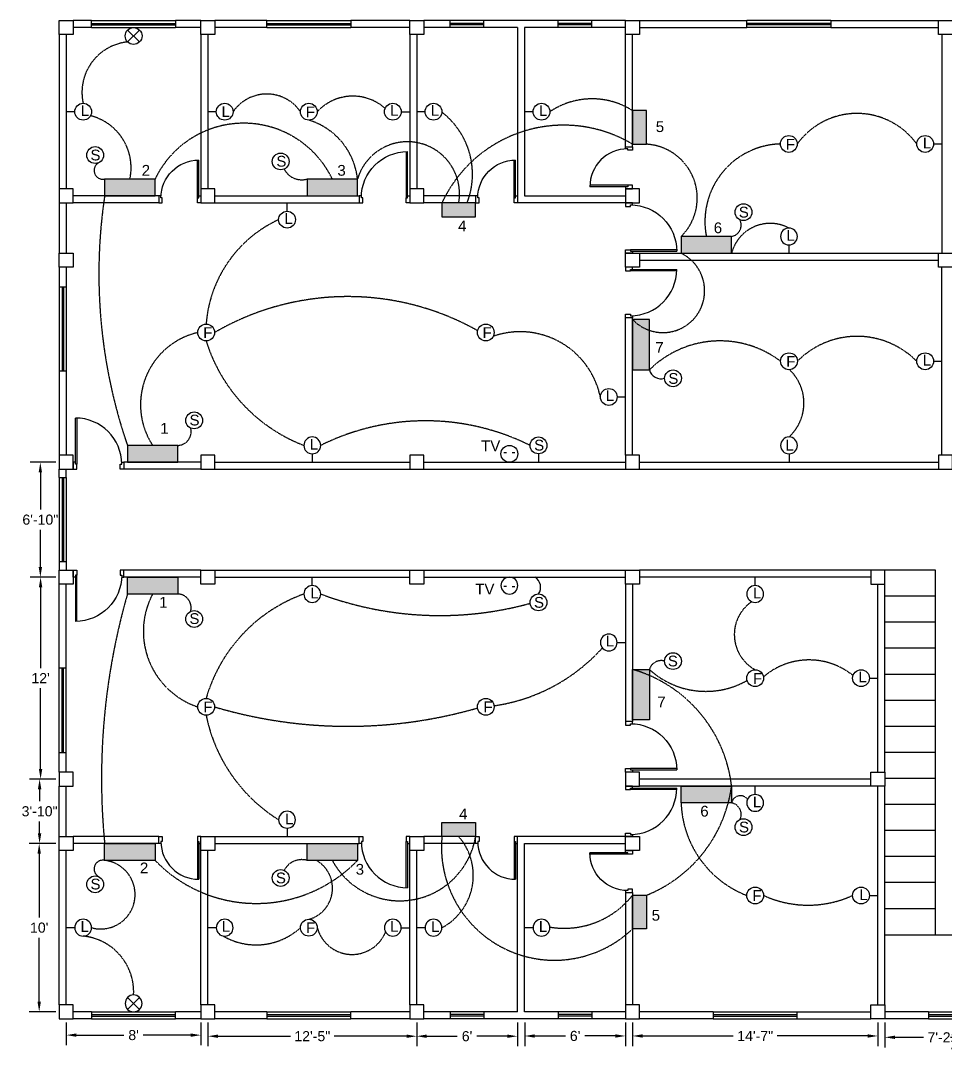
# Model space of a CAD drawing. Header units: inches. Extents: x 54 to 3987, y 39 to 773.
# Drawn here: x 1421 to 2081, y 40 to 773 of the extents above; entities that cross this region are included whole.
import ezdxf

# ---------------------------------------------------------------- set-up
doc = ezdxf.new("R2010")
doc.units = ezdxf.units.IN
doc.header["$MEASUREMENT"] = 0
doc.header["$PDMODE"] = 3
doc.linetypes.add('DASHED2', pattern=[0.375, 0.25, -0.125])
for name, color, linetype, true_color in [('Cable 1', 7, 'DASHED2', 0x00005c), ('Cable 2', 7, 'DASHED2', 0x6b0000), ('Door', 7, 'Continuous', 0x42254b), ('Window', 7, 'Continuous', 0x700000)]:
    doc.layers.add(name, color=color, linetype=linetype, true_color=true_color)
for name, color, linetype in [('Column', 104, 'Continuous'), ('Conduit', 7, 'Continuous'), ('Stair', 7, 'Continuous'), ('Wall', 7, 'Continuous')]:
    doc.layers.add(name, color=color, linetype=linetype)
doc.styles.add('Annotative', font='arial.ttf')
doc.styles.get("Standard").update_dxf_attribs({"font": 'arial.ttf'})
doc.dimstyles.new('Annotative', dxfattribs={"dimscale": 0, "dimtxt": 0.18, "dimasz": 0.18, "dimexe": 0.18, "dimexo": 0.0625, "dimgap": 0.09, "dimtad": 0, "dimtih": 1, "dimtoh": 1, "dimdec": 1, "dimzin": 0, "dimdsep": 46, "dimlunit": 4, "dimtxsty": 'Standard', "dimcen": 0.09, "dimadec": 0, "dimazin": 0, "dimtfac": 1, "dimtdec": 1, "dimtofl": 0, "dimtmove": 0, "dimatfit": 3, "dimfxl": 1, "dimtolj": 1, "dimtzin": 0, "dimarcsym": 0})

# ---------------------------------------------------------------- blocks, each defined once
blk = doc.blocks.new('36 inch Door')
for p, q in [((-3.5, 1.5), (-36.5, 1.5)), ((-36.48, 2.5), (-3.5, 2.5))]:
    blk.add_line(p, q)
for points in [[(0, 36), (0, 33.5), (-3.5, 33.5), (-3.5, 34.5), (-5, 34.5), (-5, 36), (0, 36)], [(0, 0), (0, 2.5), (-3.5, 2.5), (-3.5, 1.5), (-5, 1.5), (-5, 0), (0, 0)]]:
    blk.add_lwpolyline(points, close=True)
blk.add_arc((-3.5, 1.5), 33, 90, 180)
blk = doc.blocks.new('5 ft window')
for p, q in [((0, 5), (-60, 5)), ((-60, 0), (-60, 5)), ((0, 3), (-60, 3)), ((0, 2), (-60, 2)), ((0, 0), (-60, 0)), ((0, 5), (0, 0))]:
    blk.add_line(p, q)
blk = doc.blocks.new('30 inch Door')
for p, q in [((-3.5, 1.5), (-30.5, 1.5)), ((-3.5, 2.5), (-30.48, 2.5))]:
    blk.add_line(p, q)
for points in [[(0, 30), (0, 27.5), (-3.5, 27.5), (-3.5, 28.5), (-5, 28.5), (-5, 30), (0, 30)], [(0, 0), (0, 2.5), (-3.5, 2.5), (-3.5, 1.5), (-5, 1.5), (-5, 0), (0, 0)]]:
    blk.add_lwpolyline(points, close=True)
blk.add_arc((-3.5, 1.5), 27, 90, 180)
blk = doc.blocks.new('Toilet Window')
for p, q in [((0, 5), (24, 5)), ((0, 5), (0, 0)), ((0, 3), (24, 3)), ((0, 2), (24, 2)), ((0, 0), (24, 0)), ((24, 5), (24, 0))]:
    blk.add_line(p, q)
blk = doc.blocks.new('Switch board')
blk.add_lwpolyline([(-18, 0), (18, 0), (18, 12), (-18, 12)], close=True)
blk = doc.blocks.new('light')
blk.add_line((0, -6), (0, 0))
blk.add_circle((0, -12), 6)
blk = doc.blocks.new('TV Antenna')
for p, q in [((-4, 5.23), (-2, 5.23)), ((2, 5.38), (4, 5.38))]:
    blk.add_line(p, q)
blk.add_circle((0, 6), 6)
blk = doc.blocks.new('Exhaust fan 12 inch')
for p, q in [((-4.24, 4.24), (4.24, -4.24)), ((-4.24, -4.24), (4.24, 4.24))]:
    blk.add_line(p, q)
blk.add_circle((0, 0), 6)
blk = doc.blocks.new('*D30')
at = {"color": 0, "lineweight": -2}
for p, q in [((1446.13, 186.43), (1427.08, 186.43)), ((1434.28, 179.23), (1434.28, 133.7)), ((1434.28, 73.63), (1434.28, 119.15)), ((1446.13, 66.43), (1427.08, 66.43))]:
    blk.add_line(p, q, dxfattribs=at)
at = {"color": 0}
for points in [[(1433.08, 179.23), (1435.48, 179.23), (1434.28, 186.43)], [(1433.08, 73.63), (1435.48, 73.63), (1434.28, 66.43)]]:
    blk.add_solid(points, dxfattribs=at)
at = {"layer": 'Defpoints', "color": 0}
for p in [(1434.28, 186.43), (1448.63, 186.43), (1448.63, 66.43)]:
    blk.add_point(p, dxfattribs=at)
at = {"color": 0, "insert": (1434.28, 126.43), "char_height": 7.2, "attachment_point": 5}
blk.add_mtext("\\A1;10'", dxfattribs=at)
blk = doc.blocks.new('*D31')
at = {"color": 0, "lineweight": -2}
for p, q in [((1446.13, 232.43), (1427.37, 232.43)), ((1434.57, 225.23), (1434.57, 216.7)), ((1434.57, 193.63), (1434.57, 202.15)), ((1446.13, 186.43), (1427.37, 186.43))]:
    blk.add_line(p, q, dxfattribs=at)
at = {"color": 0}
for points in [[(1433.37, 225.23), (1435.77, 225.23), (1434.57, 232.43)], [(1433.37, 193.63), (1435.77, 193.63), (1434.57, 186.43)]]:
    blk.add_solid(points, dxfattribs=at)
at = {"layer": 'Defpoints', "color": 0}
for p in [(1434.57, 232.43), (1448.63, 232.43), (1448.63, 186.43)]:
    blk.add_point(p, dxfattribs=at)
at = {"color": 0, "insert": (1434.57, 209.43), "char_height": 7.2, "attachment_point": 5}
blk.add_mtext('\\A1;3\'-10"', dxfattribs=at)
blk = doc.blocks.new('*D32')
at = {"color": 0, "lineweight": -2}
for p, q in [((1446.13, 376.43), (1428.07, 376.43)), ((1435.27, 369.23), (1435.27, 311.64)), ((1435.27, 239.63), (1435.27, 297.21)), ((1446.13, 232.43), (1428.07, 232.43))]:
    blk.add_line(p, q, dxfattribs=at)
at = {"color": 0}
for points in [[(1434.07, 369.23), (1436.47, 369.23), (1435.27, 376.43)], [(1434.07, 239.63), (1436.47, 239.63), (1435.27, 232.43)]]:
    blk.add_solid(points, dxfattribs=at)
at = {"layer": 'Defpoints', "color": 0}
for p in [(1435.27, 376.43), (1448.63, 376.43), (1448.63, 232.43)]:
    blk.add_point(p, dxfattribs=at)
at = {"color": 0, "insert": (1435.27, 304.43), "char_height": 7.2, "attachment_point": 5}
blk.add_mtext("\\A1;12'", dxfattribs=at)
blk = doc.blocks.new('*D33')
at = {"color": 0, "lineweight": -2}
for p, q in [((1446.13, 458.43), (1427.9, 458.43)), ((1435.1, 451.23), (1435.1, 424.7)), ((1435.1, 383.63), (1435.1, 410.15)), ((1446.13, 376.43), (1427.9, 376.43))]:
    blk.add_line(p, q, dxfattribs=at)
at = {"color": 0}
for points in [[(1433.9, 451.23), (1436.3, 451.23), (1435.1, 458.43)], [(1433.9, 383.63), (1436.3, 383.63), (1435.1, 376.43)]]:
    blk.add_solid(points, dxfattribs=at)
at = {"layer": 'Defpoints', "color": 0}
for p in [(1435.1, 458.43), (1448.63, 458.43), (1448.63, 376.43)]:
    blk.add_point(p, dxfattribs=at)
at = {"color": 0, "insert": (1435.1, 417.43), "char_height": 7.2, "attachment_point": 5}
blk.add_mtext('\\A1;6\'-10"', dxfattribs=at)
blk = doc.blocks.new('*D35')
at = {"color": 0, "lineweight": -2}
for p, q in [((1453.63, 58.93), (1453.63, 42.61)), ((1549.63, 58.93), (1549.63, 42.61)), ((1460.83, 49.81), (1494.71, 49.81)), ((1542.43, 49.81), (1508.55, 49.81))]:
    blk.add_line(p, q, dxfattribs=at)
at = {"color": 0}
for points in [[(1460.83, 51.01), (1460.83, 48.61), (1453.63, 49.81)], [(1542.43, 51.01), (1542.43, 48.61), (1549.63, 49.81)]]:
    blk.add_solid(points, dxfattribs=at)
at = {"layer": 'Defpoints', "color": 0}
for p in [(1453.63, 61.43), (1549.63, 61.43), (1549.63, 49.81)]:
    blk.add_point(p, dxfattribs=at)
at = {"color": 0, "insert": (1501.63, 49.81), "char_height": 7.2, "attachment_point": 5}
blk.add_mtext("\\A1;8'", dxfattribs=at)
blk = doc.blocks.new('*D36')
at = {"color": 0, "lineweight": -2}
for p, q in [((1554.63, 58.93), (1554.63, 41.83)), ((1703.63, 58.93), (1703.63, 41.83)), ((1561.83, 49.03), (1613.5, 49.03)), ((1696.43, 49.03), (1644.76, 49.03))]:
    blk.add_line(p, q, dxfattribs=at)
at = {"color": 0}
for points in [[(1561.83, 50.23), (1561.83, 47.83), (1554.63, 49.03)], [(1696.43, 50.23), (1696.43, 47.83), (1703.63, 49.03)]]:
    blk.add_solid(points, dxfattribs=at)
at = {"layer": 'Defpoints', "color": 0}
for p in [(1554.63, 61.43), (1703.63, 61.43), (1703.63, 49.03)]:
    blk.add_point(p, dxfattribs=at)
at = {"color": 0, "insert": (1629.13, 49.03), "char_height": 7.2, "attachment_point": 5}
blk.add_mtext('\\A1;12\'-5"', dxfattribs=at)
blk = doc.blocks.new('*D39')
at = {"color": 0, "lineweight": -2}
for p, q in [((1857.63, 58.93), (1857.63, 42.01)), ((2032.63, 58.93), (2032.63, 42.01)), ((1864.83, 49.21), (1929.5, 49.21)), ((2025.43, 49.21), (1960.76, 49.21))]:
    blk.add_line(p, q, dxfattribs=at)
at = {"color": 0}
for points in [[(1864.83, 50.41), (1864.83, 48.01), (1857.63, 49.21)], [(2025.43, 50.41), (2025.43, 48.01), (2032.63, 49.21)]]:
    blk.add_solid(points, dxfattribs=at)
at = {"layer": 'Defpoints', "color": 0}
for p in [(1857.63, 61.43), (2032.63, 61.43), (2032.63, 49.21)]:
    blk.add_point(p, dxfattribs=at)
at = {"color": 0, "insert": (1945.13, 49.21), "char_height": 7.2, "attachment_point": 5}
blk.add_mtext('\\A1;14\'-7"', dxfattribs=at)
blk = doc.blocks.new('*D40')
at = {"color": 0, "lineweight": -2}
for p, q in [((2037.63, 58.93), (2037.63, 41.05)), ((2124.03, 58.93), (2124.03, 41.05)), ((2044.83, 48.25), (2065.07, 48.25)), ((2116.83, 48.25), (2096.6, 48.25))]:
    blk.add_line(p, q, dxfattribs=at)
at = {"color": 0}
for points in [[(2044.83, 49.45), (2044.83, 47.05), (2037.63, 48.25)], [(2116.83, 49.45), (2116.83, 47.05), (2124.03, 48.25)]]:
    blk.add_solid(points, dxfattribs=at)
at = {"layer": 'Defpoints', "color": 0}
for p in [(2037.63, 61.43), (2124.03, 61.43), (2124.03, 48.25)]:
    blk.add_point(p, dxfattribs=at)
at = {"color": 0, "insert": (2080.83, 48.25), "char_height": 7.2, "attachment_point": 5}
blk.add_mtext('\\A1;7\'-2{\\H1.000000x;\\S1/2;}"', dxfattribs=at)
blk = doc.blocks.new('*D45')
at = {"color": 0, "lineweight": -2}
for p, q in [((1780.66, 58.93), (1780.66, 42)), ((1852.63, 58.93), (1852.63, 42)), ((1787.86, 49.2), (1809.71, 49.2)), ((1845.43, 49.2), (1823.58, 49.2))]:
    blk.add_line(p, q, dxfattribs=at)
at = {"color": 0}
for points in [[(1787.86, 50.4), (1787.86, 48), (1780.66, 49.2)], [(1845.43, 50.4), (1845.43, 48), (1852.63, 49.2)]]:
    blk.add_solid(points, dxfattribs=at)
at = {"layer": 'Defpoints', "color": 0}
for p in [(1780.66, 61.43), (1852.63, 61.43), (1852.63, 49.2)]:
    blk.add_point(p, dxfattribs=at)
at = {"color": 0, "insert": (1816.65, 49.2), "char_height": 7.2, "attachment_point": 5}
blk.add_mtext("\\A1;6'", dxfattribs=at)
blk = doc.blocks.new('*D46')
at = {"color": 0, "lineweight": -2}
for p, q in [((1703.63, 58.93), (1703.63, 41.82)), ((1775.44, 58.93), (1775.44, 41.82)), ((1710.83, 49.02), (1732.6, 49.02)), ((1768.24, 49.02), (1746.47, 49.02))]:
    blk.add_line(p, q, dxfattribs=at)
at = {"color": 0}
for points in [[(1710.83, 50.22), (1710.83, 47.82), (1703.63, 49.02)], [(1768.24, 50.22), (1768.24, 47.82), (1775.44, 49.02)]]:
    blk.add_solid(points, dxfattribs=at)
at = {"layer": 'Defpoints', "color": 0}
for p in [(1703.63, 61.43), (1775.44, 61.43), (1703.63, 49.02)]:
    blk.add_point(p, dxfattribs=at)
at = {"color": 0, "insert": (1739.53, 49.02), "char_height": 7.2, "attachment_point": 5}
blk.add_mtext("\\A1;6'", dxfattribs=at)

msp = doc.modelspace()

# ---------------------------------------------------------------- hatches: boundary and pattern name
at = {"layer": 'Conduit'}
for points in [[(1857.63, 709.24), (1857.63, 685.24), (1867.63, 685.24), (1867.63, 709.24)], [(1516.98, 660.43), (1480.98, 660.43), (1480.98, 648.43), (1516.98, 648.43)], [(1661.39, 660.43), (1625.39, 660.43), (1625.39, 648.43), (1661.39, 648.43)], [(1745.63, 643.43), (1721.63, 643.43), (1721.63, 633.43), (1745.63, 633.43)], [(1928.27, 619.43), (1892.27, 619.43), (1892.27, 607.43), (1928.27, 607.43)], [(1857.63, 560.25), (1857.63, 524.25), (1869.63, 524.25), (1869.63, 560.25)], [(1533.23, 470.43), (1497.23, 470.43), (1497.23, 458.43), (1533.23, 458.43)], [(1533.23, 364.43), (1497.23, 364.43), (1497.23, 376.43), (1533.23, 376.43)], [(1857.63, 274.6), (1857.63, 310.6), (1869.63, 310.6), (1869.63, 274.6)], [(1928.27, 215.43), (1892.27, 215.43), (1892.27, 227.43), (1928.27, 227.43)], [(1745.63, 191.43), (1721.63, 191.43), (1721.63, 201.43), (1745.63, 201.43)], [(1516.98, 174.43), (1480.98, 174.43), (1480.98, 186.43), (1516.98, 186.43)], [(1661.39, 174.43), (1625.39, 174.43), (1625.39, 186.43), (1661.39, 186.43)], [(1857.63, 125.62), (1857.63, 149.62), (1867.63, 149.62), (1867.63, 125.62)]]:
    msp.add_hatch(color=252, dxfattribs=at).paths.add_polyline_path(points)

# ---------------------------------------------------------------- linework, layer by layer
at = {"layer": 'Cable 1'}
for centre, radius, start, end in [((1580.19, 630.12), 70.09, 25.62089, 154.37911), ((1612.3, 655.2), 49.36, 6.07288, 73.06634), ((1808.47, 603.05), 95.76, 59.11207, 155.06603), ((1697.01, 649.81), 37.17, 350.11218, 163.40451), ((1865.32, 646.85), 38.45, 314.4924, 86.55465), ((1854.07, 592.74), 377.22, 171.51136, 198.92067), ((1879.29, 580.65), 29.75, 223.27533, 64.14774), ((1559.44, 499.44), 52.88, 103.18209, 213.27971), ((1919.98, 473.3), 71.64, 52.88912, 134.65755), ((1956.44, 232.76), 477.71, 164.00147, 185.5665), ((1565.35, 337.77), 56.76, 151.99274, 251.54545), ((1830.67, 216.12), 98.25, 6.60725, 74.07422), ((1909.92, 354.86), 59.85, 227.69104, 299.47363), ((1831.21, 240.53), 97.94, 291.83128, 352.31146), ((1691.61, 200.36), 54.75, 208.27117, 350.6092), ((1801.88, 183.84), 80.61, 174.60208, 313.7531), ((1589.19, 244.06), 100.31, 223.96108, 316.03892), ((1620.59, 154.55), 22.95, 285.39677, 60.00929)]:
    msp.add_arc(centre, radius, start, end, dxfattribs=at)
at = {"layer": 'Cable 2'}
for centre, radius, start, end in [((1500.96, 722.19), 36.17, 95.66319, 192.39549), ((1596.66, 691.89), 29.16, 34.5332, 145.4668), ((1658.08, 684.93), 34.6, 48.28549, 137.2301), ((1828.75, 663.47), 54.12, 57.75241, 123.82189), ((1461.6, 668.44), 38.24, 347.90289, 75.94248), ((1687.61, 663.79), 55.8, 338.5979, 52.44427), ((2017.74, 654.62), 52.56, 35.8767, 144.1233), ((1964.59, 630.08), 55.36, 91.48653, 191.09822), ((1479.68, 666.54), 6.25, 117.14022, 282.0362), ((1621.56, 673.98), 14.09, 207.32564, 285.75022), ((1642.44, 550.29), 89.3, 114.69198, 175.73794), ((1926.82, 627.59), 8.29, 280.04128, 26.43156), ((1955.8, 600.34), 28.43, 61.93142, 165.56089), ((1654.38, 387.43), 189.1, 60.66235, 120.15927), ((1777.38, 492.98), 58.5, 11.83563, 109.08121), ((1665.18, 579.69), 117.08, 197.27451, 248.95347), ((2017.77, 488.35), 59.85, 44.67076, 135.32924), ((1947.12, 500.61), 32.76, 312.4379, 46.67465), ((1709.82, 319.88), 168.06, 63.61315, 116.38617), ((1532.9, 480.22), 9.8, 271.97298, 15.19263), ((1532.9, 354.63), 9.8, 344.80737, 88.02702), ((1660.9, 259.16), 111.84, 109.73918, 164.03284), ((1720.14, 592.39), 243.29, 249.54914, 285.3511), ((1958.69, 335.48), 28.48, 124.38277, 241.57758), ((1740.6, 411.91), 128.47, 278.15697, 318.01026), ((1878.08, 308.11), 8.81, 74.25206, 163.61902), ((1983.54, 267.52), 49.87, 50.99418, 130.63713), ((1654.56, 604.59), 334.49, 253.4686, 286.03245), ((1665.51, 300.59), 114.4, 191.42712, 238.14295), ((1934.55, 214.17), 6.4, 36.44394, 168.68176), ((1965.48, 217.77), 73.25, 181.83669, 248.917), ((1926.82, 207.27), 8.29, 333.56844, 79.95872), ((1701.77, 163.7), 42.23, 298.04795, 41.03223), ((1478.17, 150.07), 24.54, 254.53392, 86.47905), ((1479.68, 168.31), 6.25, 77.9638, 242.85978), ((1621.56, 160.87), 14.09, 74.24978, 152.67436), ((1808.91, 188.12), 62.1, 260.45459, 321.68087), ((1982.88, 218.68), 76.18, 245.36981, 294.63019), ((1589.04, 161.19), 47.01, 239.82128, 312.3077), ((1657.54, 133.08), 25.74, 194.97485, 338.06387), ((1461.72, 80.65), 39.97, 356.81719, 84.3854)]:
    msp.add_arc(centre, radius, start, end, dxfattribs=at)
at = {"layer": 'Column'}
for points in [[(1448.63, 773.43), (1458.63, 773.43), (1458.63, 763.43), (1448.63, 763.43)], [(1549.63, 773.43), (1559.63, 773.43), (1559.63, 763.43), (1549.63, 763.43)], [(1698.63, 773.43), (1708.63, 773.43), (1708.63, 763.43), (1698.63, 763.43)], [(1852.63, 773.43), (1862.63, 773.43), (1862.63, 763.43), (1852.63, 763.43)], [(2075.83, 773.43), (2085.83, 773.43), (2085.83, 763.43), (2075.83, 763.43)], [(1448.63, 643.43), (1458.63, 643.43), (1458.63, 653.43), (1448.63, 653.43)], [(1549.63, 643.43), (1559.63, 643.43), (1559.63, 653.43), (1549.63, 653.43)], [(1698.63, 643.43), (1708.63, 643.43), (1708.63, 653.43), (1698.63, 653.43)], [(1852.63, 643.43), (1862.63, 643.43), (1862.63, 653.43), (1852.63, 653.43)], [(1448.63, 607.43), (1458.63, 607.43), (1458.63, 597.43), (1448.63, 597.43)], [(1852.63, 607.43), (1862.63, 607.43), (1862.63, 597.43), (1852.63, 597.43)], [(2075.83, 607.43), (2085.83, 607.43), (2085.83, 597.43), (2075.83, 597.43)], [(1448.63, 453.43), (1458.63, 453.43), (1458.63, 463.43), (1448.63, 463.43)], [(1549.63, 453.43), (1559.63, 453.43), (1559.63, 463.43), (1549.63, 463.43)], [(1698.63, 453.43), (1708.63, 453.43), (1708.63, 463.43), (1698.63, 463.43)], [(1852.63, 453.43), (1862.63, 453.43), (1862.63, 463.43), (1852.63, 463.43)], [(2075.83, 453.43), (2085.83, 453.43), (2085.83, 463.43), (2075.83, 463.43)], [(1448.63, 381.43), (1458.63, 381.43), (1458.63, 371.43), (1448.63, 371.43)], [(1549.63, 381.43), (1559.63, 381.43), (1559.63, 371.43), (1549.63, 371.43)], [(1698.63, 381.43), (1708.63, 381.43), (1708.63, 371.43), (1698.63, 371.43)], [(1852.63, 381.43), (1862.63, 381.43), (1862.63, 371.43), (1852.63, 371.43)], [(2037.63, 381.43), (2027.63, 381.43), (2027.63, 371.43), (2037.63, 371.43)], [(1448.63, 227.43), (1458.63, 227.43), (1458.63, 237.43), (1448.63, 237.43)], [(1852.63, 227.43), (1862.63, 227.43), (1862.63, 237.43), (1852.63, 237.43)], [(2037.63, 227.43), (2027.63, 227.43), (2027.63, 237.43), (2037.63, 237.43)], [(1448.63, 191.43), (1458.63, 191.43), (1458.63, 181.43), (1448.63, 181.43)], [(1549.63, 191.43), (1559.63, 191.43), (1559.63, 181.43), (1549.63, 181.43)], [(1698.63, 191.43), (1708.63, 191.43), (1708.63, 181.43), (1698.63, 181.43)], [(1852.63, 191.43), (1862.63, 191.43), (1862.63, 181.43), (1852.63, 181.43)], [(1448.63, 61.43), (1458.63, 61.43), (1458.63, 71.43), (1448.63, 71.43)], [(1549.63, 61.43), (1559.63, 61.43), (1559.63, 71.43), (1549.63, 71.43)], [(1698.63, 61.43), (1708.63, 61.43), (1708.63, 71.43), (1698.63, 71.43)], [(1852.63, 61.43), (1862.63, 61.43), (1862.63, 71.43), (1852.63, 71.43)], [(2037.63, 61.43), (2027.63, 61.43), (2027.63, 71.43), (2037.63, 71.43)]]:
    msp.add_lwpolyline(points, close=True, dxfattribs=at)
at = {"layer": 'Conduit'}
msp.add_line((1790.51, 464.43), (1790.51, 458.43), dxfattribs=at)
for points in [[(1857.63, 709.24), (1857.63, 685.24), (1867.63, 685.24), (1867.63, 709.24)], [(1745.63, 643.43), (1721.63, 643.43), (1721.63, 633.43), (1745.63, 633.43)], [(1745.63, 191.43), (1721.63, 191.43), (1721.63, 201.43), (1745.63, 201.43)], [(1857.63, 125.62), (1857.63, 149.62), (1867.63, 149.62), (1867.63, 125.62)]]:
    msp.add_lwpolyline(points, close=True, dxfattribs=at)
for centre in [(1626.68, 708.43), (1969.16, 685.43), (1474.22, 677.5), (1606.55, 672.97), (1936.74, 636.73), (1553.38, 550.93), (1752.88, 550.93), (1969.21, 530.43), (1886.47, 518.26), (1544.86, 488.25), (1790.51, 470.43), (1790.51, 358.45), (1544.86, 346.61), (1886.47, 316.59), (1945.13, 304.43), (1553.38, 283.93), (1752.88, 283.93), (1936.74, 198.12), (1474.22, 157.35), (1606.55, 161.88), (1945.13, 149.43), (1626.68, 126.43)]:
    msp.add_circle(centre, 6, dxfattribs=at)
for centre, radius, start, end in [((1878.08, 526.74), 8.81, 196.38098, 285.74794), ((1783.71, 369.23), 8.32, 324.90203, 59.9525)]:
    msp.add_arc(centre, radius, start, end, dxfattribs=at)
at = {"layer": 'Stair'}
for p, q in [((2073.63, 381.43), (2037.63, 381.43)), ((2073.63, 121.43), (2073.63, 381.43)), ((2073.63, 362.85), (2037.63, 362.85)), ((2073.63, 344.28), (2037.63, 344.28)), ((2073.63, 325.71), (2037.63, 325.71)), ((2073.63, 307.14), (2037.63, 307.14)), ((2073.63, 288.57), (2037.63, 288.57)), ((2073.63, 270), (2037.63, 270)), ((2073.63, 251.43), (2037.63, 251.43)), ((2073.63, 232.85), (2037.63, 232.85)), ((2073.63, 214.28), (2037.63, 214.28)), ((2073.63, 195.71), (2037.63, 195.71)), ((2073.63, 177.14), (2037.63, 177.14)), ((2073.63, 158.57), (2037.63, 158.57)), ((2073.63, 140), (2037.63, 140)), ((2037.63, 121.43), (2124.03, 121.43))]:
    msp.add_line(p, q, dxfattribs=at)
at = {"layer": 'Wall'}
for p, q in [((1471.63, 773.43), (1458.63, 773.43)), ((1549.63, 773.43), (1531.63, 773.43)), ((1596.62, 773.43), (1559.63, 773.43)), ((1698.63, 773.43), (1656.62, 773.43)), ((1727.54, 773.43), (1708.63, 773.43)), ((1804.63, 773.43), (1751.54, 773.43)), ((1852.63, 773.43), (1828.63, 773.43)), ((1862.63, 773.43), (1939.13, 773.43)), ((1999.13, 773.43), (2075.83, 773.43)), ((1448.63, 763.43), (1448.63, 653.43)), ((1453.63, 763.43), (1453.63, 653.43)), ((1471.63, 768.43), (1458.63, 768.43)), ((1549.63, 768.43), (1531.63, 768.43)), ((1549.63, 763.43), (1549.63, 653.43)), ((1554.63, 763.43), (1554.63, 653.43)), ((1596.62, 768.43), (1559.63, 768.43)), ((1698.63, 768.43), (1656.62, 768.43)), ((1698.63, 763.43), (1698.63, 653.43)), ((1703.63, 763.43), (1703.63, 653.43)), ((1727.54, 768.43), (1708.63, 768.43)), ((1775.63, 768.43), (1751.54, 768.43)), ((1775.63, 768.43), (1775.63, 648.43)), ((1780.63, 768.43), (1780.63, 648.43)), ((1804.63, 768.43), (1780.63, 768.43)), ((1852.63, 768.43), (1828.63, 768.43)), ((1852.63, 683.43), (1852.63, 763.43)), ((1857.63, 683.43), (1857.63, 763.43)), ((1862.63, 768.43), (1939.13, 768.43)), ((1999.13, 768.43), (2075.83, 768.43)), ((2078.33, 763.43), (2078.33, 607.43)), ((1519.63, 648.43), (1458.63, 648.43)), ((1559.63, 648.43), (1662.63, 648.43)), ((1745.63, 648.43), (1708.63, 648.43)), ((1780.63, 648.43), (1852.63, 648.43)), ((1448.63, 643.43), (1448.63, 607.43)), ((1453.63, 643.43), (1453.63, 607.43)), ((1519.63, 643.43), (1458.63, 643.43)), ((1559.63, 643.43), (1662.63, 643.43)), ((1745.63, 643.43), (1708.63, 643.43)), ((1852.63, 643.43), (1775.63, 643.43)), ((1862.63, 607.43), (2075.63, 607.43)), ((1862.63, 602.43), (2075.63, 602.43)), ((1448.63, 597.43), (1448.63, 583.43)), ((1453.63, 597.43), (1453.63, 583.43)), ((2078.33, 463.43), (2078.33, 597.43)), ((1852.63, 463.43), (1852.63, 561.43)), ((1857.63, 463.43), (1857.63, 561.43)), ((1448.63, 523.43), (1448.63, 463.43)), ((1453.63, 523.43), (1453.63, 463.43)), ((1549.63, 458.43), (1494.63, 458.43)), ((1559.63, 458.43), (1698.63, 458.43)), ((1708.63, 458.43), (1852.63, 458.43)), ((1862.63, 458.43), (2075.83, 458.43)), ((1448.63, 447.43), (1448.63, 453.43)), ((1453.63, 447.43), (1453.63, 453.43)), ((1549.63, 453.43), (1494.63, 453.43)), ((1559.63, 453.43), (1698.63, 453.43)), ((1708.63, 453.43), (1852.63, 453.43)), ((1862.63, 453.43), (2075.83, 453.43)), ((1448.63, 387.43), (1448.63, 381.43)), ((1453.63, 387.43), (1453.63, 381.43)), ((1549.63, 381.43), (1494.63, 381.43)), ((1549.63, 376.43), (1494.63, 376.43)), ((1559.63, 381.43), (1698.63, 381.43)), ((1559.63, 376.43), (1698.63, 376.43)), ((1708.63, 381.43), (1852.63, 381.43)), ((1708.63, 376.43), (1852.63, 376.43)), ((2027.63, 381.43), (1862.63, 381.43)), ((2027.63, 376.43), (1862.63, 376.43)), ((1448.63, 311.43), (1448.63, 371.43)), ((1453.63, 311.43), (1453.63, 371.43)), ((1852.63, 371.43), (1852.63, 273.43)), ((1857.63, 371.43), (1857.63, 273.43)), ((2032.63, 237.43), (2032.63, 371.43)), ((2037.63, 237.43), (2037.63, 371.43)), ((1448.63, 237.43), (1448.63, 251.43)), ((1453.63, 237.43), (1453.63, 251.43)), ((2027.63, 232.43), (1862.63, 232.43)), ((1448.63, 191.43), (1448.63, 227.43)), ((1453.63, 191.43), (1453.63, 227.43)), ((2027.63, 227.43), (1862.63, 227.43)), ((2032.63, 71.43), (2032.63, 227.43)), ((2037.63, 71.43), (2037.63, 227.43)), ((1519.63, 191.43), (1458.63, 191.43)), ((1559.63, 191.43), (1662.63, 191.43)), ((1745.63, 191.43), (1708.63, 191.43)), ((1852.63, 191.43), (1775.63, 191.43)), ((1519.63, 186.43), (1458.63, 186.43)), ((1559.63, 186.43), (1662.63, 186.43)), ((1745.63, 186.43), (1708.63, 186.43)), ((1775.63, 66.43), (1775.63, 186.43)), ((1780.63, 66.43), (1780.63, 186.43)), ((1780.63, 186.43), (1852.63, 186.43)), ((1448.63, 71.43), (1448.63, 181.43)), ((1453.63, 71.43), (1453.63, 181.43)), ((1549.63, 71.43), (1549.63, 181.43)), ((1554.63, 71.43), (1554.63, 181.43)), ((1698.63, 71.43), (1698.63, 181.43)), ((1703.63, 71.43), (1703.63, 181.43)), ((1852.63, 151.43), (1852.63, 71.43)), ((1857.63, 151.43), (1857.63, 71.43)), ((1471.63, 66.43), (1458.63, 66.43)), ((1549.63, 66.43), (1531.63, 66.43)), ((1596.62, 66.43), (1559.63, 66.43)), ((1698.63, 66.43), (1656.62, 66.43)), ((1727.54, 66.43), (1708.63, 66.43)), ((1775.63, 66.43), (1751.54, 66.43)), ((1804.63, 66.43), (1780.63, 66.43)), ((1852.63, 66.43), (1828.63, 66.43)), ((1915.13, 66.43), (1862.63, 66.43)), ((1975.13, 66.43), (2027.63, 66.43)), ((2068.83, 66.43), (2037.63, 66.43)), ((1471.63, 61.43), (1458.63, 61.43)), ((1549.63, 61.43), (1531.63, 61.43)), ((1596.62, 61.43), (1559.63, 61.43)), ((1698.63, 61.43), (1656.62, 61.43)), ((1727.54, 61.43), (1708.63, 61.43)), ((1804.63, 61.43), (1751.54, 61.43)), ((1852.63, 61.43), (1828.63, 61.43)), ((1915.13, 61.43), (1862.63, 61.43)), ((1975.13, 61.43), (2027.63, 61.43)), ((2068.83, 61.43), (2037.63, 61.43))]:
    msp.add_line(p, q, dxfattribs=at)

# ---------------------------------------------------------------- block references
at = {"layer": 'Conduit'}
for name, p, rotation in [('Exhaust fan 12 inch', (1501.63, 762.43), 180), ('light', (1453.63, 708.43), 90.00000000000001), ('light', (1554.63, 708.43), 90.00000000000001), ('light', (1698.63, 708.43), 270), ('light', (1703.63, 708.43), 90.00000000000001), ('light', (1780.63, 708.43), 90.00000000000001), ('light', (2078.33, 685.43), 270), ('Switch board', (1498.98, 660.43), 180), ('Switch board', (1643.39, 660.43), 180), ('Switch board', (1910.27, 619.43), 180), ('Switch board', (1857.63, 542.25), 270), ('light', (2078.33, 530.43), 270), ('light', (1852.63, 504.97), 270), ('Switch board', (1515.23, 470.43), 180), ('TV Antenna', (1769.74, 470.43), 180), ('light', (2032.63, 304.43), 270), ('light', (2032.63, 149.43), 270)]:
    msp.add_blockref(name, p, dxfattribs=dict(at, rotation=rotation))
msp.add_blockref('light', (1611.13, 643.43), dxfattribs=at)
at = {"layer": 'Conduit', "xscale": -1}
for name, p, rotation in [('light', (1969.18, 607.43), 180), ('light', (1629.13, 458.43), 180), ('light', (1969.23, 458.43), 180), ('light', (1852.63, 329.88), 270), ('Switch board', (1857.63, 292.6), 270), ('light', (1611.13, 191.43), 180), ('light', (1453.63, 126.43), 90), ('light', (1554.63, 126.43), 90), ('light', (1698.63, 126.43), 270), ('light', (1703.63, 126.43), 90), ('light', (1780.63, 126.43), 90)]:
    msp.add_blockref(name, p, dxfattribs=dict(at, rotation=rotation))
for name, p in [('Switch board', (1515.23, 364.43)), ('light', (1629.13, 376.43)), ('TV Antenna', (1769.74, 364.43)), ('light', (1945.13, 376.43)), ('Switch board', (1910.27, 215.43)), ('light', (1945.13, 227.43)), ('Switch board', (1498.98, 174.43)), ('Switch board', (1643.39, 174.43)), ('Exhaust fan 12 inch', (1501.63, 72.43))]:
    msp.add_blockref(name, p, dxfattribs=at)
at = {"layer": 'Door'}
msp.add_blockref('30 inch Door', (1857.63, 653.43), dxfattribs=at)
at = {"layer": 'Door', "xscale": -1}
for name, p, rotation in [('36 inch Door', (1698.63, 643.43), 90), ('30 inch Door', (1549.63, 643.43), 90), ('30 inch Door', (1775.63, 643.43), 90), ('36 inch Door', (1458.63, 381.43), 270), ('30 inch Door', (1857.63, 181.43), 180)]:
    msp.add_blockref(name, p, dxfattribs=dict(at, rotation=rotation))
for p in [(1852.63, 607.43), (1852.63, 237.43)]:
    msp.add_blockref('36 inch Door', p, dxfattribs=at)
at = {"layer": 'Door'}
for name, p, rotation in [('36 inch Door', (1852.63, 597.43), 180), ('36 inch Door', (1458.63, 453.43), 270), ('36 inch Door', (1852.63, 227.43), 180), ('30 inch Door', (1549.63, 191.43), 90.00000000000001), ('36 inch Door', (1698.63, 191.43), 90.00000000000001), ('30 inch Door', (1775.63, 191.43), 90.00000000000001)]:
    msp.add_blockref(name, p, dxfattribs=dict(at, rotation=rotation))
at = {"layer": 'Window'}
for name, p, rotation in [('5 ft window', (1471.63, 773.43), 180), ('5 ft window', (1596.62, 773.43), 180), ('Toilet Window', (1751.54, 773.43), 180), ('Toilet Window', (1828.63, 773.43), 180), ('5 ft window', (1453.63, 583.43), 90), ('5 ft window', (1453.63, 447.43), 90)]:
    msp.add_blockref(name, p, dxfattribs=dict(at, rotation=rotation))
for name, p in [('5 ft window', (1999.13, 768.43)), ('Toilet Window', (2068.83, 61.43))]:
    msp.add_blockref(name, p, dxfattribs=at)
at = {"layer": 'Window', "xscale": -1, "rotation": 90}
msp.add_blockref('5 ft window', (1453.63, 251.43), dxfattribs=at)
at = {"layer": 'Window', "xscale": -1}
for name, p in [('5 ft window', (1471.63, 61.43)), ('5 ft window', (1596.62, 61.43)), ('Toilet Window', (1751.54, 61.43)), ('Toilet Window', (1828.63, 61.43)), ('5 ft window', (1915.13, 61.43))]:
    msp.add_blockref(name, p, dxfattribs=at)

# ---------------------------------------------------------------- texts
at = {"layer": 'Conduit', "char_height": 7.68, "attachment_point": 1, "style": 'Annotative'}
for s, width, insert in [('L', 40.3484, (1463.91, 713.03)), ('L', 40.3484, (1564.39, 712.33)), ('F', 19.317, (1624.52, 712.08)), ('L', 40.3484, (1684.64, 713.17)), ('L', 40.3484, (1713.58, 713.2)), ('L', 40.3484, (1790.84, 713.06)), ('5', 20.2955, (1874.17, 701.6)), ('L', 40.3484, (2064.75, 689.96)), ('F', 19.317, (1966.95, 689.01)), ('S', 26.6654, (1470.87, 681.38)), ('S', 26.6654, (1603.49, 676.94)), ('2', 17.7001, (1507.43, 670.45)), ('3', 17.7001, (1647.02, 670.45)), ('S', 26.6654, (1933.39, 640.62)), ('L', 40.3484, (1609.23, 636.12)), ('4', 17.7001, (1733.14, 630.81)), ('L', 40.3484, (1967.46, 624.03)), ('F', 19.317, (1551.32, 554.67)), ('F', 19.317, (1750.59, 554.67)), ('7', 14.1908, (1873.88, 544.16)), ('F', 19.317, (1967.25, 534.15)), ('L', 40.3484, (2064.6, 535.03)), ('S', 26.6654, (1883.16, 522.01)), ('L', 40.3484, (1838.48, 509.81)), ('S', 26.6654, (1541.54, 492.34)), ('1', 17.7001, (1520.66, 486.47)), ('L', 40.3484, (1627.3, 475.08)), ('TV', 17.356, (1749.53, 473.95)), ('S', 26.6654, (1787.41, 474.45)), ('L', 40.3484, (1966.75, 474.46)), ('L', 40.3484, (1627.68, 368.91)), ('TV', 17.356, (1745.36, 371.78)), ('L', 40.3484, (1943.51, 368.98)), ('1', 17.7001, (1519.85, 362.36)), ('S', 26.6654, (1787.3, 362.32)), ('S', 26.6654, (1541.44, 350.74)), ('L', 40.3484, (1838.53, 334.68)), ('S', 26.6654, (1882.8, 320.49)), ('L', 40.3484, (2018.73, 309.12)), ('F', 19.317, (1943.6, 308.04)), ('F', 19.317, (1551.42, 287.69)), ('F', 19.317, (1751.29, 287.78)), ('7', 14.1908, (1875.25, 291.25)), ('L', 40.3484, (1943.48, 219.99)), ('L', 40.3484, (1609.77, 207.86)), ('4', 17.7001, (1733.89, 211.42)), ('S', 26.6654, (1933.54, 202.06)), ('2', 17.7001, (1506.13, 172.89)), ('3', 17.7001, (1660.08, 171.93)), ('S', 26.6654, (1470.88, 161.4)), ('S', 26.6654, (1603.15, 165.77)), ('F', 19.317, (1943.08, 153.2)), ('L', 40.3484, (2019.48, 153.78)), ('5', 20.2955, (1871.25, 139.13)), ('L', 40.3484, (1463.79, 131.09)), ('L', 40.3484, (1564.6, 131.19)), ('F', 19.317, (1624.68, 130.21)), ('L', 40.3484, (1684.56, 131.21)), ('L', 40.3484, (1713.82, 131.07)), ('L', 40.3484, (1790.78, 131.09))]:
    msp.add_mtext_dynamic_manual_height_columns(s, width=width, gutter_width=38.4, heights=[0], dxfattribs=dict(at, insert=insert))
for insert in [(1915.54, 629.45), (1905.93, 213.37)]:
    msp.add_mtext('6', dxfattribs=dict(at, insert=insert))

# ---------------------------------------------------------------- dimensions: what is measured, and where the dimension line sits
for base, p1, p2, picture, middle in [((1435.1, 458.43), (1448.63, 376.43), (1448.63, 458.43), '*D33', (1435.1, 417.43)), ((1435.27, 376.43), (1448.63, 232.43), (1448.63, 376.43), '*D32', (1435.27, 304.43)), ((1434.57, 232.43), (1448.63, 186.43), (1448.63, 232.43), '*D31', (1434.57, 209.43)), ((1434.28, 186.43), (1448.63, 66.43), (1448.63, 186.43), '*D30', (1434.28, 126.43))]:
    dim = msp.add_linear_dim(base=base, p1=p1, p2=p2, angle=90, dimstyle='Annotative')
    dim.commit()
    dim.dimension.update_dxf_attribs({"geometry": picture, "text_midpoint": middle})
for base, p1, p2, picture, middle in [((1549.63, 49.81), (1453.63, 61.43), (1549.63, 61.43), '*D35', (1501.63, 49.81)), ((1703.63, 49.03), (1554.63, 61.43), (1703.63, 61.43), '*D36', (1629.13, 49.03)), ((1703.63, 49.02), (1775.44, 61.43), (1703.63, 61.43), '*D46', (1739.53, 49.02)), ((1852.63, 49.2), (1780.66, 61.43), (1852.63, 61.43), '*D45', (1816.65, 49.2)), ((2032.63, 49.21), (1857.63, 61.43), (2032.63, 61.43), '*D39', (1945.13, 49.21)), ((2124.03, 48.25), (2037.63, 61.43), (2124.03, 61.43), '*D40', (2080.83, 48.25))]:
    dim = msp.add_linear_dim(base=base, p1=p1, p2=p2, dimstyle='Annotative')
    dim.commit()
    dim.dimension.update_dxf_attribs({"geometry": picture, "text_midpoint": middle})

doc.saveas('drawing.dxf')
